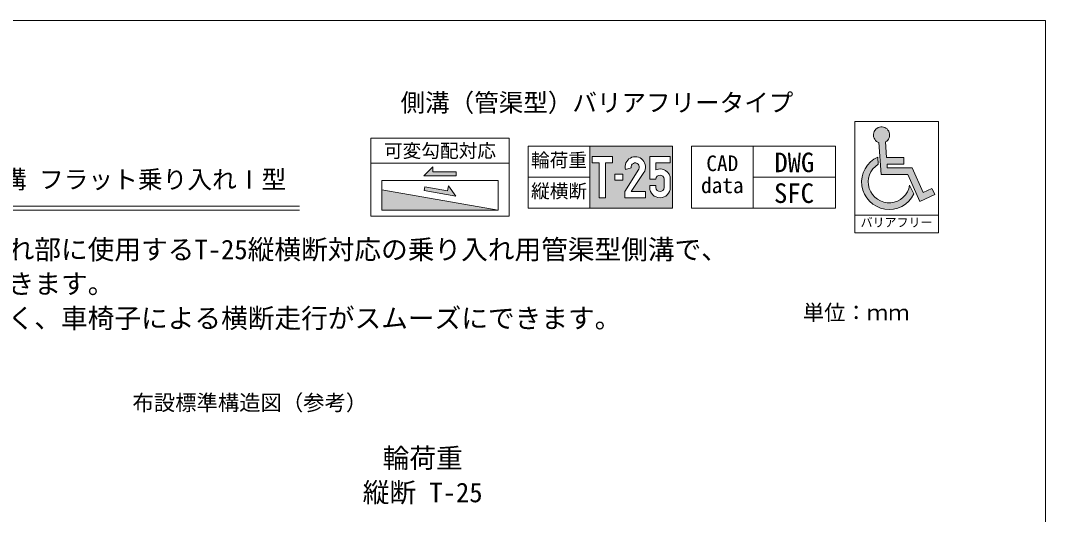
# Model space of a CAD drawing. Units: millimetres at full size; details may follow other scales. Extents: x 8967 to 12827, y 5337 to 10937.
# Drawn here: x 10340 to 12827, y 9738 to 10937 of the extents above; entities that cross this region are included whole.
import ezdxf
from ezdxf.enums import TextEntityAlignment as Align

# ---------------------------------------------------------------- set-up
doc = ezdxf.new("R2010")
doc.units = ezdxf.units.MM
doc.header["$LTSCALE"] = 10
doc.layers.add('(0-0)', color=7, linetype='Continuous')
doc.layers.add('集水桝', color=7, linetype='Continuous')
for name, color, linetype, lineweight in [('0_2', 7, 'Continuous', 9), ('寸法線', 7, 'Continuous', 9), ('枠', 5, 'Continuous', 5), ('ﾊｯﾁﾝｸﾞ', 7, 'Continuous', 5)]:
    doc.layers.add(name, color=color, linetype=linetype, lineweight=lineweight)
doc.styles.add('ＭＳ ゴシック', font='')
doc.styles.get('ＭＳ ゴシック').set_extended_font_data('MS Gothic')

msp = doc.modelspace()

# ---------------------------------------------------------------- hatches: boundary and pattern name
at = {"layer": 'ﾊｯﾁﾝｸﾞ'}
for color, points in [(256, [(12522.35, 10497.85), (12558.46, 10514.13), (12551.85, 10528.8), (12530.4, 10519.13), (12503.4, 10579.04), (12443.43, 10579.04), (12442.81, 10588.33), (12483.61, 10588.33), (12483.61, 10604.42), (12441.73, 10604.42), (12439.23, 10641.88, 0.8089), (12427.48, 10678.56, 0.8089), (12423.21, 10640.28), (12428.38, 10562.95), (12493, 10562.95)]), (256, [(12507.7, 10515.73), (12497.67, 10536.9, -0.5467), (12419.74, 10502.82, -0.5467), (12421.29, 10587.87), (12420.08, 10605.44, 0.51922), (12400.12, 10498.3, 0.51922)]), (256, [(11340.67, 10569.13), (11340.67, 10581.43), (11318.78, 10559.54), (11396.86, 10559.54), (11396.86, 10569.13)]), (256, [(11340.67, 10569.13), (11340.67, 10581.43), (11318.78, 10559.54), (11396.86, 10559.54), (11396.86, 10569.13)]), (251, [(11499.04, 10476.5), (11216.6, 10525.88), (11216.6, 10476.5)]), (256, [(11376.37, 10523.61), (11321.02, 10533.29), (11319.36, 10523.83), (11396.28, 10510.39), (11378.48, 10535.72)]), (256, [(11321.02, 10533.29), (11319.36, 10523.83), (11396.28, 10510.39), (11378.48, 10535.72), (11376.37, 10523.61)])]:
    msp.add_hatch(color=color, dxfattribs=at).paths.add_polyline_path(points)
h = msp.add_hatch(color=256, dxfattribs=at)
h.paths.add_polyline_path([(11921.87, 10481.6), (11921.87, 10631.6), (11721.87, 10631.6), (11721.87, 10481.6)])
h.paths.add_polyline_path([(11759.37, 10506.6), (11744.37, 10506.6), (11744.37, 10591.6), (11726.87, 10591.6), (11726.87, 10606.6), (11776.87, 10606.6), (11776.87, 10591.6), (11759.37, 10591.6)], flags=16)
h.paths.add_polyline_path([(11806.87, 10521.6), (11840.21, 10576.08, 0.53298), (11833.39, 10590.95, 0.53298), (11822.21, 10579.01), (11807.72, 10575.13, -0.5398), (11835.8, 10605.75, -0.5398), (11852.72, 10567.81), (11822.17, 10521.6), (11856.87, 10521.6), (11856.87, 10506.6), (11806.87, 10506.6)], flags=16)
h.paths.add_polyline_path([(11781.87, 10549.1), (11781.87, 10564.1), (11801.87, 10564.1), (11801.87, 10549.1)], flags=16)
h.paths.add_polyline_path([(11866.87, 10531.6), (11866.87, 10536.6), (11881.87, 10536.6), (11881.87, 10531.6, 1), (11901.87, 10531.6), (11901.87, 10551.6, 1), (11881.87, 10551.6), (11866.87, 10551.6), (11866.87, 10606.6), (11916.87, 10606.6), (11916.87, 10591.6), (11881.87, 10591.6), (11881.87, 10574.51, -0.54057), (11916.87, 10551.6), (11916.87, 10531.6, -0.41421), (11891.87, 10506.6, -0.41421)], flags=16)

# ---------------------------------------------------------------- linework, layer by layer
at = {"layer": '0_2', "lineweight": 20}
for p, q in [((12364.32, 10691.6), (12567.41, 10691.6)), ((12364.32, 10421.6), (12364.32, 10691.6)), ((12567.41, 10691.6), (12567.41, 10421.6)), ((11190, 10651.1), (11190, 10462.1)), ((11190, 10651.1), (11525.65, 10651.1)), ((11525.65, 10651.1), (11525.65, 10462.1)), ((11571.87, 10631.6), (11571.87, 10481.6)), ((11571.87, 10631.6), (11921.87, 10631.6)), ((11721.87, 10631.6), (11721.87, 10481.6)), ((11921.87, 10631.6), (11921.87, 10481.6)), ((11968.1, 10631.6), (11968.1, 10481.6)), ((11968.1, 10631.6), (12318.1, 10631.6)), ((12118.1, 10631.6), (12118.1, 10481.6)), ((12318.1, 10631.6), (12318.1, 10481.6)), ((12421.29, 10587.87), (12420.08, 10605.44)), ((11190, 10590.27), (11525.65, 10590.27)), ((11318.78, 10559.54), (11340.67, 10581.43)), ((11340.67, 10581.43), (11340.67, 10569.13)), ((11396.86, 10559.54), (11318.78, 10559.54)), ((11340.67, 10569.13), (11396.86, 10569.13)), ((11396.86, 10569.13), (11396.86, 10559.54)), ((11571.87, 10556.6), (11721.87, 10556.6)), ((12118.1, 10556.6), (12318.1, 10556.6)), ((11499.04, 10476.5), (11216.6, 10525.88)), ((11321.02, 10533.29), (11319.36, 10523.83)), ((11319.36, 10523.83), (11396.28, 10510.39)), ((11376.37, 10523.61), (11321.02, 10533.29)), ((11378.48, 10535.72), (11376.37, 10523.61)), ((11396.28, 10510.39), (11378.48, 10535.72)), ((12507.7, 10515.73), (12497.67, 10536.9)), ((11571.87, 10481.6), (11921.87, 10481.6)), ((11968.1, 10481.6), (12318.1, 10481.6)), ((11190, 10462.1), (11525.65, 10462.1)), ((12567.41, 10464.12), (12364.32, 10464.12)), ((12567.41, 10421.6), (12364.32, 10421.6))]:
    msp.add_line(p, q, dxfattribs=at)
for points in [[(12423.21, 10640.28), (12428.38, 10562.95), (12493, 10562.95), (12522.35, 10497.85), (12558.46, 10514.13), (12552.02, 10528.41)], [(12551.85, 10528.8), (12530.4, 10519.13), (12503.4, 10579.04), (12443.43, 10579.04), (12442.81, 10588.33), (12483.61, 10588.33), (12483.61, 10604.42), (12441.73, 10604.42), (12439.23, 10641.88)]]:
    msp.add_lwpolyline(points, dxfattribs=at)
msp.add_lwpolyline([(11216.6, 10548.19), (11499.04, 10548.19), (11499.04, 10476.5), (11216.6, 10476.5)], close=True, dxfattribs=at)
for centre, radius, start, end in [((12429.43, 10658.97), 19.7, 299.82759, 251.58236), ((12447.78, 10544.85), 66.62, 114.56659, 334.07946), ((12447.78, 10544.85), 50.52, 121.62333, 350.9477)]:
    msp.add_arc(centre, radius, start, end, dxfattribs=at)
at = {"layer": '寸法線'}
for p, q in [((9901.75, 10486.56), (11016.65, 10486.56)), ((9901.75, 10476.56), (11016.87, 10476.56))]:
    msp.add_line(p, q, dxfattribs=at)
at = {"layer": '枠', "lineweight": 13}
for p, q in [((12827.3, 10936.6), (8967.3, 10936.6)), ((12827.3, 5336.6), (12827.3, 10936.6))]:
    msp.add_line(p, q, dxfattribs=at)
at = {"layer": 'ﾊｯﾁﾝｸﾞ'}
for p, q in [((11807.72, 10575.13), (11822.21, 10579.01)), ((11901.87, 10531.6), (11901.87, 10551.6)), ((11916.87, 10551.6), (11916.87, 10531.6)), ((11881.87, 10536.6), (11881.87, 10531.6))]:
    msp.add_line(p, q, dxfattribs=at)
for points in [[(11744.37, 10506.6), (11744.37, 10591.6), (11726.87, 10591.6), (11726.87, 10606.6), (11776.87, 10606.6), (11776.87, 10591.6), (11759.37, 10591.6), (11759.37, 10506.6)], [(11781.87, 10564.1), (11801.87, 10564.1), (11801.87, 10549.1), (11781.87, 10549.1)]]:
    msp.add_lwpolyline(points, close=True, dxfattribs=at)
for points in [[(11881.87, 10551.6), (11866.87, 10551.6), (11866.87, 10606.6), (11916.87, 10606.6), (11916.87, 10591.6), (11881.87, 10591.6), (11881.87, 10574.51)], [(11840.21, 10576.08), (11806.87, 10521.6), (11806.87, 10506.6), (11856.87, 10506.6), (11856.87, 10521.6), (11822.17, 10521.6), (11852.72, 10567.81)], [(11866.87, 10531.6), (11866.87, 10536.6), (11881.87, 10536.6)]]:
    msp.add_lwpolyline(points, dxfattribs=at)
for centre, radius, start, end in [((11831.81, 10581.23), 24.85, 327.32155, 194.20268), ((11831.81, 10581.23), 9.85, 328.53575, 192.98848), ((11891.87, 10551.6), 25, 0, 113.57818), ((11891.87, 10551.6), 10, 0, 180), ((11891.87, 10531.6), 25, 180, 0), ((11891.87, 10531.6), 10, 180, 0)]:
    msp.add_arc(centre, radius, start, end, dxfattribs=at)

# ---------------------------------------------------------------- texts
at = {"layer": '(0-0)', "style": 'ＭＳ ゴシック'}
msp.add_text('ＩＢＣ排水側溝 フラット乗り入れⅠ型', height=43.99, dxfattribs=at).set_placement((10459.82, 10515.83), align=Align.BOTTOM_CENTER)
msp.add_text('単位：ｍｍ', height=37.98, dxfattribs=at).set_placement((12238.34, 10197.72), align=Align.BOTTOM_LEFT)
at = {"layer": '0_2', "style": 'ＭＳ ゴシック'}
msp.add_text('側溝（管渠型）バリアフリータイプ', height=43.67, dxfattribs=at).set_placement((11262.2, 10702.44), align=Align.BOTTOM_LEFT)
msp.add_text('可変勾配対応', height=33.23, dxfattribs=at).set_placement((11357.82, 10620.68), align=Align.MIDDLE_CENTER)
msp.add_text('バリアフリー', height=21.33, dxfattribs=at).set_placement((12465.86, 10429.62), align=Align.BOTTOM_CENTER)
for s, p in [('ＩＢＣ排水側溝の車両乗り入れ部に使用するT-25縦横断対応の乗り入れ用管渠型側溝で、', (9467.03, 10404.87)), ('集水桝を介さず直接施工ができます。', (9467.03, 10321.54)), ('段差がないため歩行者に優しく、車椅子による横断走行がスムーズにできます。', (9467.03, 10238.21)), ('輪荷重', (11218.9, 9898.72)), ('縦断 T-25', (11170.34, 9815.39))]:
    msp.add_text(s, height=47.47, dxfattribs=at).set_placement(p, align=Align.TOP_LEFT)
msp.add_text('布設標準構造図（参考）', height=37.98, dxfattribs=at).set_placement((10896.51, 10028.6), align=Align.TOP_CENTER)
at = {"layer": '集水桝', "style": 'ＭＳ ゴシック'}
for s, p in [('DWG', (12169.37, 10554.45)), ('SFC', (12168.51, 10479.74))]:
    msp.add_text(s, height=47.47, dxfattribs=at).set_placement(p, align=Align.BOTTOM_LEFT)
at = {"layer": 'ﾊｯﾁﾝｸﾞ', "style": 'ＭＳ ゴシック'}
for s, p in [('輪荷重', (11646.87, 10597.81)), ('縦横断', (11646.87, 10522.81))]:
    msp.add_text(s, height=33.23, dxfattribs=at).set_placement(p, align=Align.MIDDLE_CENTER)
for s, p in [('CAD', (12004.25, 10609.17)), ('data', (11991.3, 10555.83))]:
    msp.add_text(s, height=37.98, dxfattribs=at).set_placement(p, align=Align.TOP_LEFT)

doc.saveas('drawing.dxf')
